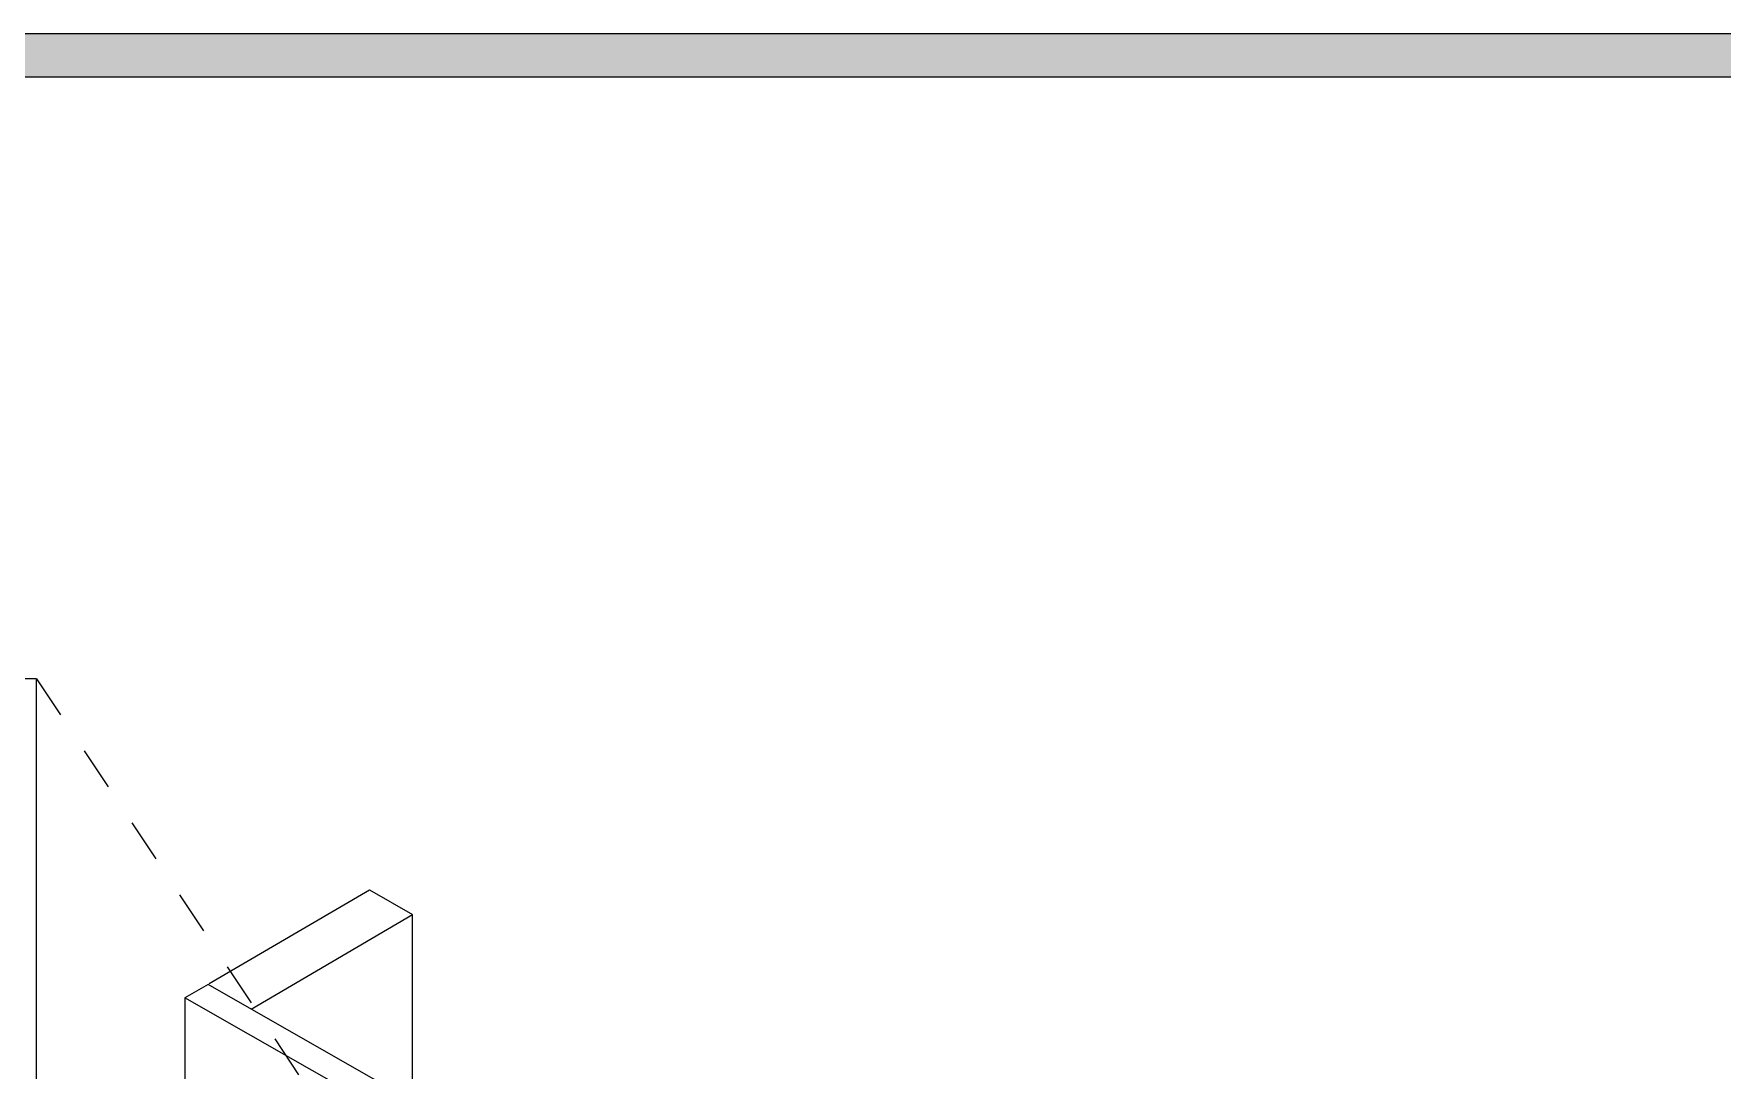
# Model space of a CAD drawing. Extents: x -1279 to 5791, y -3809 to 1769.
# Drawn here: x -821.6 to -469.6, y -1451.6 to -1235.6 of the extents above; entities that cross this region are included whole.
import ezdxf

# ---------------------------------------------------------------- set-up
doc = ezdxf.new("R2010")
doc.units = 0
doc.header["$MEASUREMENT"] = 0
doc.linetypes.add('AI-Linetype-30', pattern=[18, 9, -9])
doc.layers.add('G-ANNO-TTLB', color=7, linetype='Continuous', lineweight=0)
doc.layers.add('TYVEK', color=7, linetype='Continuous', lineweight=0)

msp = doc.modelspace()

# ---------------------------------------------------------------- hatches: boundary and pattern name
at = {"layer": 'G-ANNO-TTLB', "true_color": 0xff00ff, "transparency": 33554687}
h = msp.add_hatch(color=6, dxfattribs=at)
edge = h.paths.add_edge_path()
edge.add_spline(control_points=[(1773.02, -3692.6), (1773.02, -3692.6), (-1156.5, -3692.6), (-1156.5, -3692.6), (-1156.5, -3692.6), (-1156.5, -1235.6), (-1156.5, -1235.6), (-1156.5, -1235.6), (1773.02, -1235.6), (1773.02, -1235.6), (1773.02, -1235.6), (1773.02, -3692.6), (1773.02, -3692.6)], knot_values=[0, 0, 0, 0, 1, 1, 1, 2, 2, 2, 3, 3, 3, 4, 4, 4, 4], degree=3, periodic=0)
edge = h.paths.add_edge_path()
edge.add_spline(control_points=[(-1147.5, -1244.6), (-1147.5, -1244.6), (-1147.5, -3683.6), (-1147.5, -3683.6), (-1147.5, -3683.6), (1764.02, -3683.6), (1764.02, -3683.6), (1764.02, -3683.6), (1764.02, -1244.6), (1764.02, -1244.6), (1764.02, -1244.6), (-1147.5, -1244.6), (-1147.5, -1244.6)], knot_values=[0, 0, 0, 0, 1, 1, 1, 2, 2, 2, 3, 3, 3, 4, 4, 4, 4], degree=3, periodic=0)
edge.add_line((-1147.5, -1244.6), (-1147.5, -1244.6))

# ---------------------------------------------------------------- linework, layer by layer
at = {"layer": 'G-ANNO-TTLB'}
for points in [[(1773.02, -3692.6), (1773.02, -3692.6), (-1156.5, -3692.6), (-1156.5, -3692.6), (-1156.5, -3692.6), (-1156.5, -1235.6), (-1156.5, -1235.6), (-1156.5, -1235.6), (1773.02, -1235.6), (1773.02, -1235.6), (1773.02, -1235.6), (1773.02, -3692.6), (1773.02, -3692.6)], [(-1147.5, -1244.6), (-1147.5, -1244.6), (-1147.5, -3683.6), (-1147.5, -3683.6), (-1147.5, -3683.6), (1764.02, -3683.6), (1764.02, -3683.6), (1764.02, -3683.6), (1764.02, -1244.6), (1764.02, -1244.6), (1764.02, -1244.6), (-1147.5, -1244.6), (-1147.5, -1244.6)]]:
    msp.add_open_spline(points, degree=3, knots=[0, 0, 0, 0, 1, 1, 1, 2, 2, 2, 3, 3, 3, 4, 4, 4, 4], dxfattribs=at)
at = {"layer": 'TYVEK', "color": 18, "linetype": 'AI-Linetype-30', "lineweight": 25, "true_color": 0x000000}
msp.add_line((-820.96, -1369.99), (-663.11, -1608.68), dxfattribs=at)
at = {"layer": 'TYVEK', "color": 33, "lineweight": 25, "true_color": 0xcc9966}
for p, q in [((-784.97, -1433.54), (-751.57, -1413.98)), ((-784.97, -1433.54), (-751.57, -1413.98)), ((-751.57, -1413.98), (-742.59, -1419.16)), ((-776.23, -1438.85), (-742.59, -1419.16)), ((-742.61, -1458.02), (-742.61, -1419.28))]:
    msp.add_line(p, q, dxfattribs=at)
at = {"layer": 'TYVEK', "color": 2, "lineweight": 25, "true_color": 0xffff00}
for p, q in [((-785.23, -1433.69), (-790.04, -1436.47)), ((-516.44, -1587.17), (-785.23, -1433.69))]:
    msp.add_line(p, q, dxfattribs=at)
at = {"layer": 'TYVEK', "color": 18, "lineweight": 25, "true_color": 0x000000}
for p, q in [((-790.04, -1436.47), (-790.04, -1858.71)), ((-521.25, -1589.96), (-790.04, -1436.47))]:
    msp.add_line(p, q, dxfattribs=at)
msp.add_lwpolyline([(-820.96, -1369.99), (-972.16, -1369.99), (-972.16, -1736.48), (-820.96, -1736.48)], close=True, dxfattribs=at)

doc.saveas('drawing.dxf')
